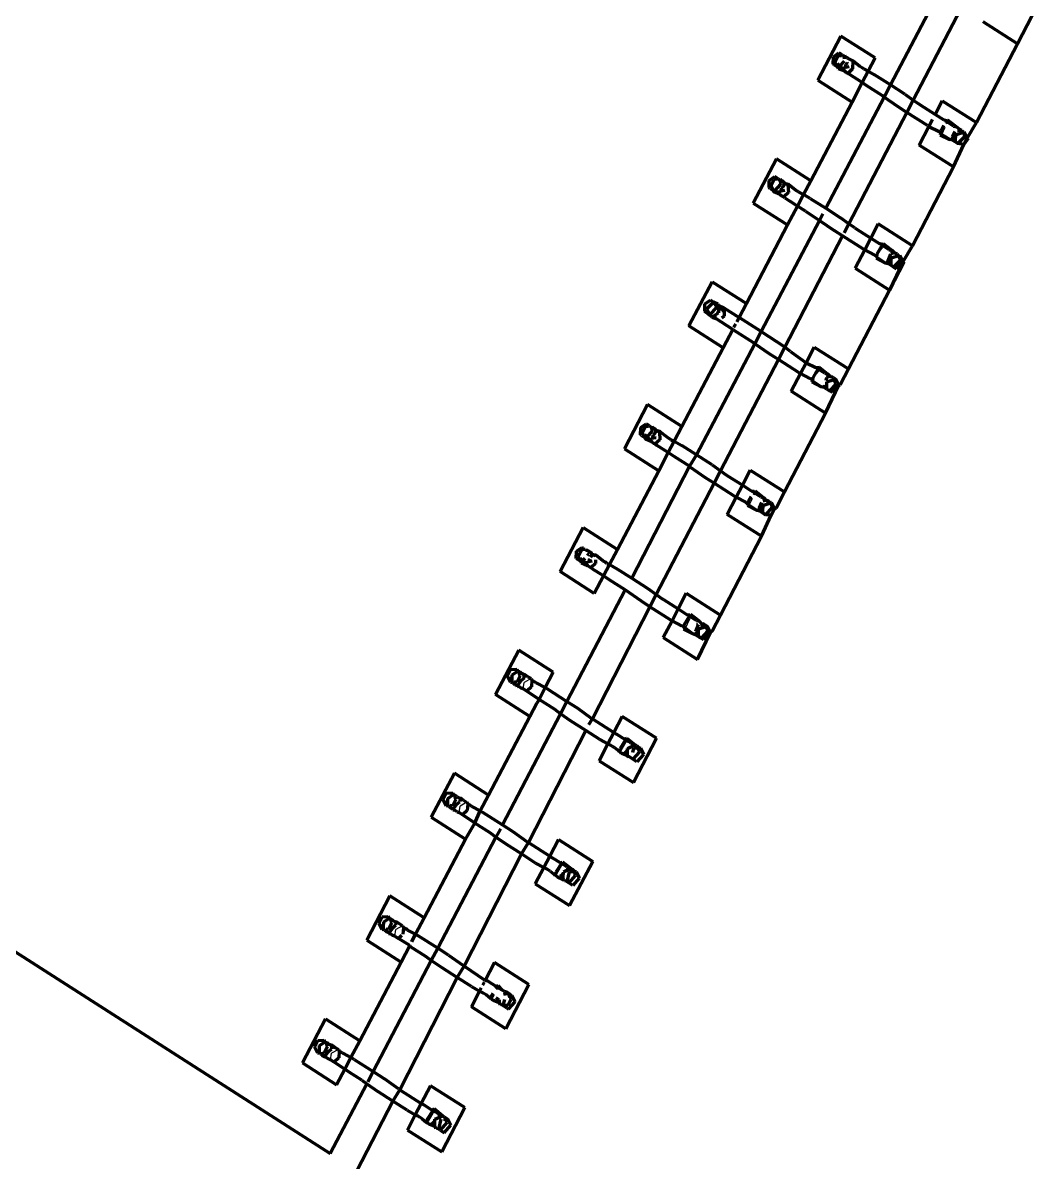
# Model space of a CAD drawing. Header units: millimetres. Extents: x 4307 to 31003, y 2809 to 20009.
# Drawn here: x 17752.59 to 17790.06, y 9633.15 to 9675.46 of the extents above; entities that cross this region are included whole.
import ezdxf

# ---------------------------------------------------------------- set-up
doc = ezdxf.new("R2010")
doc.units = ezdxf.units.MM
doc.layers.add('ProfileEdges', color=7, linetype='Continuous')

msp = doc.modelspace()

# ---------------------------------------------------------------- linework, layer by layer
for p, q in [((17783.246, 9673.976), (17783.202, 9673.959)), ((17783.094, 9673.669), (17783.098, 9673.695)), ((17783.098, 9673.695), (17783.102, 9673.765)), ((17786.902, 9671.709), (17786.852, 9671.747)), ((17786.689, 9671.325), (17786.65, 9671.3)), ((17786.689, 9671.325), (17786.725, 9671.334)), ((17786.725, 9671.334), (17786.835, 9671.579)), ((17780.709, 9669.08), (17780.717, 9669.176)), ((17780.972, 9669.45), (17780.841, 9669.413)), ((17780.999, 9669.466), (17780.972, 9669.45)), ((17784.301, 9666.868), (17784.512, 9667.095)), ((17784.491, 9667.197), (17784.53, 9667.172)), ((17784.53, 9667.172), (17784.512, 9667.095)), ((17778.318, 9664.479), (17778.347, 9664.641)), ((17778.347, 9664.641), (17778.363, 9664.732)), ((17778.424, 9664.767), (17778.363, 9664.732)), ((17778.553, 9664.807), (17778.424, 9664.767)), ((17778.615, 9664.877), (17778.553, 9664.807)), ((17781.916, 9662.279), (17782.127, 9662.506)), ((17782.106, 9662.607), (17782.145, 9662.583)), ((17782.145, 9662.583), (17782.127, 9662.506)), ((17781.881, 9662.122), (17781.921, 9662.146)), ((17776.203, 9660.272), (17776.072, 9660.235)), ((17776.231, 9660.288), (17776.203, 9660.272)), ((17775.941, 9659.901), (17775.945, 9659.927)), ((17775.945, 9659.927), (17775.949, 9659.998)), ((17779.573, 9657.567), (17779.682, 9657.811)), ((17779.7, 9657.979), (17779.749, 9657.942)), ((17779.497, 9657.533), (17779.536, 9657.557)), ((17779.536, 9657.557), (17779.573, 9657.567)), ((17773.846, 9655.698), (17773.708, 9655.619)), ((17773.556, 9655.312), (17773.56, 9655.338)), ((17773.56, 9655.338), (17773.564, 9655.408)), ((17773.582, 9655.443), (17773.594, 9655.554)), ((17777.188, 9652.978), (17777.358, 9653.328)), ((17777.338, 9653.429), (17777.377, 9653.404)), ((17777.377, 9653.404), (17777.358, 9653.328)), ((17771.172, 9650.723), (17771.21, 9650.965)), ((17771.462, 9651.109), (17771.21, 9650.965)), ((17774.971, 9648.83), (17774.974, 9648.738)), ((17774.768, 9648.379), (17774.974, 9648.738)), ((17768.788, 9646.134), (17768.826, 9646.375)), ((17769.078, 9646.52), (17768.826, 9646.375)), ((17772.586, 9644.241), (17772.59, 9644.149)), ((17772.383, 9643.79), (17772.59, 9644.149)), ((17766.404, 9641.545), (17766.441, 9641.786)), ((17766.694, 9641.931), (17766.441, 9641.786)), ((17770.202, 9639.651), (17770.206, 9639.56)), ((17769.999, 9639.2), (17770.1, 9639.375)), ((17764.019, 9636.955), (17764.057, 9637.197)), ((17764.309, 9637.342), (17764.057, 9637.197)), ((17767.615, 9634.611), (17767.821, 9634.971)), ((17767.821, 9634.971), (17767.818, 9635.062))]:
    msp.add_line(p, q)
at = {"layer": 'ProfileEdges', "lineweight": 211}
for p, q in [((17786.963, 9677.27), (17784.802, 9673.148)), ((17785.646, 9672.586), (17787.794, 9676.719)), ((17789.518, 9674.676), (17788.244, 9675.487)), ((17789.518, 9674.676), (17790.063, 9675.725)), ((17698.604, 9675.424), (17763.998, 9633.469)), ((17782.962, 9674.965), (17782.102, 9673.325)), ((17784.234, 9674.149), (17782.962, 9674.965)), ((17787.998, 9671.75), (17789.518, 9674.676)), ((17782.682, 9674.194), (17782.89, 9674.334)), ((17782.741, 9673.996), (17782.864, 9674.232)), ((17782.979, 9674.234), (17782.864, 9674.232)), ((17782.89, 9674.334), (17782.933, 9674.31)), ((17783.005, 9674.263), (17782.933, 9674.31)), ((17783.005, 9674.263), (17782.979, 9674.234)), ((17783.005, 9674.263), (17783.068, 9674.216)), ((17783.106, 9674.236), (17783.068, 9674.216)), ((17783.134, 9674.182), (17783.068, 9674.216)), ((17783.068, 9674.216), (17783.079, 9674.12)), ((17783.134, 9674.182), (17783.106, 9674.236)), ((17782.677, 9673.925), (17782.682, 9674.194)), ((17782.716, 9673.895), (17782.677, 9673.925)), ((17782.716, 9673.895), (17782.826, 9673.829)), ((17782.741, 9673.996), (17782.826, 9673.829)), ((17782.826, 9673.829), (17782.859, 9673.763)), ((17782.826, 9673.829), (17782.88, 9673.794)), ((17782.827, 9673.94), (17782.923, 9673.842)), ((17782.88, 9673.794), (17782.923, 9673.842)), ((17782.923, 9673.842), (17783.09, 9674.031)), ((17782.923, 9673.842), (17782.984, 9673.78)), ((17783.119, 9673.799), (17783.102, 9673.765)), ((17783.131, 9673.911), (17783.119, 9673.799)), ((17783.263, 9673.819), (17783.119, 9673.799)), ((17783.202, 9673.959), (17783.131, 9673.911)), ((17783.134, 9674.182), (17783.185, 9674.164)), ((17783.208, 9674.143), (17783.185, 9674.164)), ((17783.208, 9674.143), (17783.254, 9674.119)), ((17783.254, 9674.119), (17783.384, 9674.055)), ((17783.406, 9674.041), (17783.384, 9674.055)), ((17783.406, 9674.041), (17783.395, 9673.741)), ((17783.663, 9673.833), (17783.406, 9674.041)), ((17783.755, 9673.782), (17783.663, 9673.833)), ((17783.976, 9673.657), (17784.234, 9674.149)), ((17782.859, 9673.763), (17782.984, 9673.78)), ((17782.859, 9673.763), (17783.094, 9673.669)), ((17782.984, 9673.78), (17783.094, 9673.669)), ((17782.984, 9673.78), (17783.102, 9673.765)), ((17783.094, 9673.669), (17783.163, 9673.614)), ((17783.163, 9673.614), (17783.226, 9673.585)), ((17783.395, 9673.741), (17783.226, 9673.585)), ((17783.266, 9673.542), (17783.226, 9673.585)), ((17783.754, 9673.234), (17783.266, 9673.542)), ((17783.754, 9673.234), (17783.976, 9673.657)), ((17783.812, 9673.74), (17783.755, 9673.782)), ((17783.812, 9673.74), (17783.976, 9673.657)), ((17783.976, 9673.657), (17784.208, 9673.527)), ((17784.802, 9673.148), (17784.208, 9673.527)), ((17782.102, 9673.325), (17783.374, 9672.509)), ((17783.374, 9672.509), (17783.754, 9673.234)), ((17783.925, 9673.12), (17783.754, 9673.234)), ((17784.495, 9672.756), (17783.925, 9673.12)), ((17784.802, 9673.148), (17784.563, 9672.691)), ((17785.338, 9672.806), (17784.802, 9673.148)), ((17784.563, 9672.691), (17782.401, 9668.569)), ((17784.563, 9672.691), (17784.495, 9672.756)), ((17785.091, 9672.333), (17784.563, 9672.691)), ((17785.338, 9672.806), (17785.646, 9672.586)), ((17785.409, 9672.13), (17785.646, 9672.586)), ((17785.646, 9672.586), (17785.863, 9672.429)), ((17786.723, 9672.56), (17786.458, 9672.049)), ((17786.723, 9672.56), (17787.998, 9671.75)), ((17781.843, 9669.588), (17783.374, 9672.509)), ((17783.262, 9667.997), (17785.409, 9672.13)), ((17785.409, 9672.13), (17785.091, 9672.333)), ((17786.182, 9671.638), (17785.409, 9672.13)), ((17785.914, 9672.396), (17785.863, 9672.429)), ((17786.458, 9672.049), (17785.914, 9672.396)), ((17786.361, 9671.863), (17786.23, 9671.611)), ((17786.796, 9671.836), (17786.458, 9672.049)), ((17786.894, 9671.819), (17786.796, 9671.836)), ((17786.852, 9671.747), (17786.894, 9671.819)), ((17786.933, 9671.841), (17786.894, 9671.819)), ((17786.914, 9671.761), (17786.894, 9671.819)), ((17787.138, 9671.619), (17786.914, 9671.761)), ((17787.25, 9671.591), (17786.933, 9671.841)), ((17787.653, 9671.176), (17787.998, 9671.75)), ((17786.23, 9671.611), (17785.869, 9670.916)), ((17786.182, 9671.638), (17786.23, 9671.611)), ((17786.23, 9671.611), (17786.582, 9671.426)), ((17786.664, 9671.366), (17786.582, 9671.426)), ((17786.664, 9671.366), (17786.65, 9671.3)), ((17786.65, 9671.3), (17787.003, 9671.119)), ((17786.685, 9671.457), (17786.664, 9671.366)), ((17786.725, 9671.334), (17786.664, 9671.366)), ((17786.689, 9671.325), (17786.664, 9671.366)), ((17786.685, 9671.457), (17786.789, 9671.637)), ((17787.003, 9671.119), (17786.689, 9671.325)), ((17787.097, 9671.218), (17787.186, 9671.417)), ((17787.138, 9671.619), (17787.25, 9671.591)), ((17787.212, 9671.301), (17787.208, 9671.085)), ((17787.212, 9671.301), (17787.48, 9671.388)), ((17787.365, 9671.507), (17787.25, 9671.591)), ((17787.411, 9671.459), (17787.289, 9671.446)), ((17787.365, 9671.507), (17787.332, 9671.5)), ((17787.365, 9671.507), (17787.44, 9671.468)), ((17787.44, 9671.468), (17787.411, 9671.459)), ((17787.468, 9671.413), (17787.411, 9671.459)), ((17787.44, 9671.468), (17787.468, 9671.413)), ((17787.468, 9671.413), (17787.54, 9671.407)), ((17787.48, 9671.388), (17787.468, 9671.413)), ((17787.468, 9671.413), (17787.512, 9671.384)), ((17787.54, 9671.407), (17787.48, 9671.388)), ((17787.48, 9671.388), (17787.512, 9671.384)), ((17787.512, 9671.384), (17787.54, 9671.407)), ((17787.512, 9671.384), (17787.558, 9671.234)), ((17787.653, 9671.176), (17787.54, 9671.407)), ((17787.143, 9670.105), (17785.869, 9670.916)), ((17787.105, 9671.093), (17787.003, 9671.119)), ((17787.125, 9671.171), (17787.097, 9671.218)), ((17787.105, 9671.093), (17787.125, 9671.171)), ((17787.207, 9671.031), (17787.105, 9671.093)), ((17787.208, 9671.085), (17787.125, 9671.171)), ((17787.143, 9670.105), (17787.531, 9670.941)), ((17787.208, 9671.085), (17787.207, 9671.031)), ((17787.262, 9670.993), (17787.207, 9671.031)), ((17787.235, 9671.018), (17787.299, 9670.976)), ((17787.262, 9670.993), (17787.299, 9670.976)), ((17787.299, 9670.976), (17787.558, 9671.234)), ((17787.531, 9670.941), (17787.299, 9670.976)), ((17787.653, 9671.176), (17787.531, 9670.941)), ((17787.688, 9671.154), (17787.531, 9670.941)), ((17780.571, 9670.404), (17779.711, 9668.764)), ((17781.843, 9669.588), (17780.571, 9670.404)), ((17785.623, 9667.178), (17787.143, 9670.105)), ((17780.293, 9669.336), (17780.298, 9669.605)), ((17780.298, 9669.605), (17780.506, 9669.744)), ((17780.357, 9669.407), (17780.48, 9669.643)), ((17780.595, 9669.644), (17780.48, 9669.643)), ((17780.549, 9669.721), (17780.506, 9669.744)), ((17780.62, 9669.674), (17780.549, 9669.721)), ((17780.62, 9669.674), (17780.595, 9669.644)), ((17780.62, 9669.674), (17780.684, 9669.627)), ((17780.722, 9669.646), (17780.684, 9669.627)), ((17780.684, 9669.627), (17780.74, 9669.481)), ((17780.755, 9669.582), (17780.684, 9669.627)), ((17780.755, 9669.582), (17780.722, 9669.646)), ((17780.801, 9669.575), (17780.755, 9669.582)), ((17780.842, 9669.552), (17780.801, 9669.575)), ((17781.843, 9669.588), (17781.575, 9669.078)), ((17780.332, 9669.306), (17780.293, 9669.336)), ((17780.332, 9669.306), (17780.441, 9669.24)), ((17780.357, 9669.407), (17780.441, 9669.24)), ((17780.441, 9669.24), (17780.475, 9669.174)), ((17780.441, 9669.24), (17780.496, 9669.205)), ((17780.475, 9669.174), (17780.717, 9669.176)), ((17780.709, 9669.08), (17780.475, 9669.174)), ((17780.496, 9669.205), (17780.74, 9669.481)), ((17780.735, 9669.21), (17780.717, 9669.176)), ((17780.747, 9669.321), (17780.735, 9669.21)), ((17780.878, 9669.23), (17780.735, 9669.21)), ((17780.813, 9669.359), (17780.747, 9669.321)), ((17780.841, 9669.413), (17780.813, 9669.359)), ((17780.841, 9669.413), (17780.879, 9669.505)), ((17781.011, 9669.152), (17780.841, 9668.996)), ((17780.879, 9669.505), (17780.842, 9669.552)), ((17780.879, 9669.505), (17780.999, 9669.466)), ((17780.879, 9669.505), (17780.972, 9669.45)), ((17780.972, 9669.45), (17780.992, 9669.434)), ((17780.999, 9669.466), (17780.992, 9669.434)), ((17780.992, 9669.434), (17781.011, 9669.152)), ((17781.022, 9669.452), (17780.999, 9669.466)), ((17781.278, 9669.244), (17781.022, 9669.452)), ((17781.278, 9669.244), (17781.371, 9669.192)), ((17781.371, 9669.192), (17781.427, 9669.15)), ((17781.575, 9669.078), (17781.427, 9669.15)), ((17779.711, 9668.764), (17780.983, 9667.948)), ((17780.709, 9669.08), (17780.778, 9669.024)), ((17780.778, 9669.024), (17780.841, 9668.996)), ((17780.882, 9668.953), (17780.841, 9668.996)), ((17780.882, 9668.953), (17781.065, 9668.835)), ((17781.352, 9668.652), (17781.065, 9668.835)), ((17781.575, 9669.078), (17781.352, 9668.652)), ((17781.824, 9668.938), (17781.575, 9669.078)), ((17781.824, 9668.938), (17782.401, 9668.569)), ((17780.983, 9667.948), (17781.352, 9668.652)), ((17781.648, 9668.462), (17781.352, 9668.652)), ((17781.648, 9668.462), (17782.162, 9668.113)), ((17782.162, 9668.113), (17782.294, 9668.365)), ((17782.401, 9668.569), (17782.953, 9668.217)), ((17780.983, 9667.948), (17779.452, 9665.028)), ((17782.162, 9668.113), (17780.001, 9663.99)), ((17782.162, 9668.113), (17782.707, 9667.744)), ((17783.262, 9667.997), (17782.953, 9668.217)), ((17783.088, 9667.662), (17783.262, 9667.997)), ((17783.479, 9667.84), (17783.262, 9667.997)), ((17784.348, 9667.989), (17784.074, 9667.461)), ((17785.623, 9667.178), (17784.348, 9667.989)), ((17780.878, 9663.408), (17783.025, 9667.541)), ((17783.025, 9667.541), (17782.707, 9667.744)), ((17783.798, 9667.048), (17783.025, 9667.541)), ((17783.479, 9667.84), (17783.529, 9667.807)), ((17783.529, 9667.807), (17784.074, 9667.461)), ((17784.074, 9667.461), (17783.846, 9667.022)), ((17784.074, 9667.461), (17784.411, 9667.247)), ((17783.846, 9667.022), (17783.494, 9666.344)), ((17783.798, 9667.048), (17783.846, 9667.022)), ((17783.846, 9667.022), (17784.198, 9666.837)), ((17784.491, 9667.197), (17784.301, 9666.868)), ((17784.51, 9667.229), (17784.411, 9667.247)), ((17784.51, 9667.229), (17784.491, 9667.197)), ((17784.549, 9667.252), (17784.51, 9667.229)), ((17784.53, 9667.172), (17784.51, 9667.229)), ((17784.754, 9667.03), (17784.53, 9667.172)), ((17784.866, 9667.002), (17784.549, 9667.252)), ((17784.754, 9667.03), (17784.866, 9667.002)), ((17785.269, 9666.587), (17785.623, 9667.178)), ((17784.282, 9666.783), (17784.198, 9666.837)), ((17784.266, 9666.711), (17784.305, 9666.736)), ((17784.266, 9666.711), (17784.619, 9666.529)), ((17784.301, 9666.868), (17784.282, 9666.783)), ((17784.305, 9666.736), (17784.282, 9666.783)), ((17784.305, 9666.736), (17784.341, 9666.745)), ((17784.305, 9666.736), (17784.619, 9666.529)), ((17784.682, 9666.571), (17784.712, 9666.629)), ((17784.712, 9666.629), (17784.814, 9666.876)), ((17784.712, 9666.629), (17784.824, 9666.516)), ((17784.948, 9666.911), (17784.814, 9666.876)), ((17784.824, 9666.516), (17784.828, 9666.712)), ((17785.096, 9666.799), (17784.828, 9666.712)), ((17784.948, 9666.911), (17784.866, 9667.002)), ((17785.173, 9666.645), (17784.915, 9666.387)), ((17784.948, 9666.911), (17784.986, 9666.907)), ((17784.986, 9666.907), (17785.056, 9666.878)), ((17785.056, 9666.878), (17785.096, 9666.799)), ((17785.096, 9666.799), (17785.155, 9666.818)), ((17785.096, 9666.799), (17785.173, 9666.645)), ((17785.155, 9666.818), (17785.269, 9666.587)), ((17783.494, 9666.344), (17784.768, 9665.534)), ((17784.721, 9666.504), (17784.619, 9666.529)), ((17784.682, 9666.571), (17784.721, 9666.504)), ((17784.823, 9666.441), (17784.721, 9666.504)), ((17785.269, 9666.587), (17784.768, 9665.534)), ((17784.768, 9665.534), (17785.313, 9666.583)), ((17784.823, 9666.441), (17784.824, 9666.516)), ((17784.851, 9666.429), (17784.823, 9666.441)), ((17784.915, 9666.387), (17784.851, 9666.429)), ((17785.027, 9666.312), (17784.915, 9666.387)), ((17785.269, 9666.587), (17785.027, 9666.312)), ((17778.18, 9665.844), (17777.32, 9664.203)), ((17778.18, 9665.844), (17779.452, 9665.028)), ((17783.248, 9662.607), (17784.768, 9665.534)), ((17777.908, 9664.747), (17777.914, 9665.016)), ((17777.914, 9665.016), (17778.122, 9665.155)), ((17778.236, 9665.084), (17777.973, 9664.818)), ((17778.164, 9665.132), (17778.122, 9665.155)), ((17778.236, 9665.084), (17778.164, 9665.132)), ((17778.399, 9665.013), (17778.236, 9665.084)), ((17778.236, 9665.084), (17778.355, 9664.892)), ((17778.404, 9664.974), (17778.399, 9665.013)), ((17778.399, 9665.013), (17778.425, 9664.96)), ((17778.404, 9664.974), (17778.425, 9664.96)), ((17778.425, 9664.96), (17778.424, 9664.767)), ((17778.425, 9664.96), (17778.615, 9664.877)), ((17778.534, 9664.831), (17778.425, 9664.96)), ((17779.182, 9664.513), (17779.452, 9665.028)), ((17777.948, 9664.717), (17777.908, 9664.747)), ((17777.948, 9664.717), (17778.111, 9664.616)), ((17778.096, 9664.587), (17777.948, 9664.717)), ((17777.973, 9664.818), (17778.111, 9664.616)), ((17778.096, 9664.587), (17778.151, 9664.56)), ((17778.111, 9664.616), (17778.355, 9664.892)), ((17778.111, 9664.616), (17778.151, 9664.56)), ((17778.151, 9664.56), (17778.17, 9664.532)), ((17778.17, 9664.532), (17778.347, 9664.641)), ((17778.17, 9664.532), (17778.318, 9664.479)), ((17778.951, 9664.073), (17778.318, 9664.479)), ((17778.347, 9664.641), (17778.423, 9664.688)), ((17778.424, 9664.767), (17778.423, 9664.688)), ((17778.553, 9664.807), (17778.534, 9664.831)), ((17778.626, 9664.563), (17778.547, 9664.49)), ((17778.633, 9664.714), (17778.553, 9664.807)), ((17778.615, 9664.877), (17778.633, 9664.714)), ((17778.615, 9664.877), (17779.182, 9664.513)), ((17778.633, 9664.714), (17778.626, 9664.563)), ((17779.096, 9664.35), (17779.182, 9664.513)), ((17780.001, 9663.99), (17779.182, 9664.513)), ((17778.592, 9663.387), (17777.32, 9664.203)), ((17778.951, 9664.073), (17778.592, 9663.387)), ((17778.951, 9664.073), (17779.726, 9663.577)), ((17778.991, 9664.149), (17779.058, 9664.277)), ((17780.001, 9663.99), (17779.762, 9663.535)), ((17780.001, 9663.99), (17780.569, 9663.627)), ((17778.592, 9663.387), (17777.06, 9660.467)), ((17779.762, 9663.535), (17777.6, 9659.412)), ((17779.762, 9663.535), (17779.726, 9663.577)), ((17780.322, 9663.154), (17779.762, 9663.535)), ((17780.878, 9663.408), (17780.569, 9663.627)), ((17780.641, 9662.952), (17780.878, 9663.408)), ((17781.094, 9663.251), (17780.878, 9663.408)), ((17781.094, 9663.251), (17781.145, 9663.217)), ((17781.145, 9663.217), (17781.671, 9662.835)), ((17781.973, 9663.417), (17781.671, 9662.835)), ((17781.973, 9663.417), (17783.248, 9662.607)), ((17778.493, 9658.819), (17780.641, 9662.952)), ((17780.641, 9662.952), (17780.322, 9663.154)), ((17781.414, 9662.459), (17780.641, 9662.952)), ((17781.461, 9662.433), (17781.671, 9662.835)), ((17781.671, 9662.835), (17782.027, 9662.658)), ((17781.461, 9662.433), (17781.119, 9661.773)), ((17781.414, 9662.459), (17781.461, 9662.433)), ((17781.461, 9662.433), (17781.813, 9662.247)), ((17782.106, 9662.607), (17781.916, 9662.279)), ((17782.125, 9662.64), (17782.027, 9662.658)), ((17782.125, 9662.64), (17782.106, 9662.607)), ((17782.164, 9662.663), (17782.125, 9662.64)), ((17782.145, 9662.583), (17782.125, 9662.64)), ((17782.369, 9662.441), (17782.145, 9662.583)), ((17782.482, 9662.413), (17782.164, 9662.663)), ((17782.369, 9662.441), (17782.482, 9662.413)), ((17782.564, 9662.322), (17782.482, 9662.413)), ((17782.938, 9662.012), (17783.248, 9662.607)), ((17781.897, 9662.194), (17781.813, 9662.247)), ((17781.897, 9662.194), (17781.881, 9662.122)), ((17781.881, 9662.122), (17782.235, 9661.94)), ((17781.916, 9662.279), (17781.897, 9662.194)), ((17781.957, 9662.156), (17781.897, 9662.194)), ((17781.921, 9662.146), (17781.897, 9662.194)), ((17781.921, 9662.146), (17782.235, 9661.94)), ((17782.337, 9661.915), (17782.235, 9661.94)), ((17782.337, 9661.915), (17782.298, 9661.982)), ((17782.357, 9661.997), (17782.337, 9661.915)), ((17782.357, 9661.997), (17782.44, 9661.917)), ((17782.393, 9660.963), (17782.885, 9661.998)), ((17782.429, 9662.287), (17782.402, 9662.178)), ((17782.564, 9662.322), (17782.429, 9662.287)), ((17782.44, 9661.917), (17782.443, 9662.123)), ((17782.443, 9662.123), (17782.712, 9662.21)), ((17782.545, 9661.782), (17782.789, 9662.056)), ((17782.602, 9662.318), (17782.564, 9662.322)), ((17782.602, 9662.318), (17782.671, 9662.289)), ((17782.637, 9662.289), (17782.602, 9662.318)), ((17782.671, 9662.289), (17782.637, 9662.289)), ((17782.885, 9661.998), (17782.643, 9661.723)), ((17782.712, 9662.21), (17782.671, 9662.289)), ((17782.671, 9662.289), (17782.771, 9662.229)), ((17782.712, 9662.21), (17782.771, 9662.229)), ((17782.789, 9662.056), (17782.712, 9662.21)), ((17782.771, 9662.229), (17782.885, 9661.998)), ((17782.885, 9661.998), (17782.938, 9662.012)), ((17782.393, 9660.963), (17781.119, 9661.773)), ((17782.439, 9661.852), (17782.337, 9661.915)), ((17782.439, 9661.852), (17782.44, 9661.917)), ((17782.467, 9661.84), (17782.439, 9661.852)), ((17782.545, 9661.782), (17782.467, 9661.84)), ((17782.643, 9661.723), (17782.545, 9661.782)), ((17775.789, 9661.283), (17774.928, 9659.642)), ((17777.06, 9660.467), (17775.789, 9661.283)), ((17780.873, 9658.036), (17782.393, 9660.963)), ((17775.524, 9660.158), (17775.53, 9660.426)), ((17775.53, 9660.426), (17775.737, 9660.566)), ((17775.589, 9660.228), (17775.712, 9660.464)), ((17775.826, 9660.466), (17775.712, 9660.464)), ((17775.78, 9660.543), (17775.737, 9660.566)), ((17775.77, 9660.075), (17775.971, 9660.302)), ((17775.852, 9660.495), (17775.78, 9660.543)), ((17775.852, 9660.495), (17775.826, 9660.466)), ((17775.852, 9660.495), (17775.915, 9660.448)), ((17775.915, 9660.448), (17775.953, 9660.468)), ((17775.915, 9660.448), (17775.971, 9660.302)), ((17775.973, 9660.429), (17775.953, 9660.468)), ((17775.973, 9660.429), (17776.073, 9660.374)), ((17776.072, 9660.235), (17776.11, 9660.326)), ((17776.11, 9660.326), (17776.073, 9660.374)), ((17776.11, 9660.326), (17776.231, 9660.288)), ((17776.11, 9660.326), (17776.203, 9660.272)), ((17776.203, 9660.272), (17776.224, 9660.256)), ((17776.231, 9660.288), (17776.224, 9660.256)), ((17776.224, 9660.256), (17776.242, 9659.974)), ((17776.254, 9660.273), (17776.231, 9660.288)), ((17776.51, 9660.066), (17776.254, 9660.273)), ((17777.06, 9660.467), (17776.773, 9659.918)), ((17775.564, 9660.128), (17775.524, 9660.158)), ((17775.564, 9660.128), (17775.679, 9660.057)), ((17775.589, 9660.228), (17775.679, 9660.057)), ((17775.674, 9660.172), (17775.77, 9660.075)), ((17775.679, 9660.057), (17775.711, 9659.997)), ((17775.679, 9660.057), (17775.727, 9660.027)), ((17775.711, 9659.997), (17775.83, 9660.014)), ((17775.941, 9659.901), (17775.711, 9659.997)), ((17775.727, 9660.027), (17775.77, 9660.075)), ((17775.77, 9660.075), (17775.83, 9660.014)), ((17775.83, 9660.014), (17775.941, 9659.901)), ((17775.83, 9660.014), (17775.949, 9659.998)), ((17775.941, 9659.901), (17776.01, 9659.846)), ((17775.967, 9660.032), (17775.949, 9659.998)), ((17775.979, 9660.143), (17775.967, 9660.032)), ((17776.11, 9660.052), (17775.967, 9660.032)), ((17776.044, 9660.181), (17775.979, 9660.143)), ((17776.01, 9659.846), (17776.073, 9659.817)), ((17776.072, 9660.235), (17776.044, 9660.181)), ((17776.242, 9659.974), (17776.073, 9659.817)), ((17776.602, 9660.014), (17776.51, 9660.066)), ((17776.773, 9659.918), (17776.553, 9659.499)), ((17776.659, 9659.972), (17776.602, 9660.014)), ((17776.659, 9659.972), (17776.773, 9659.918)), ((17776.773, 9659.918), (17777.055, 9659.759)), ((17774.928, 9659.642), (17776.2, 9658.826)), ((17776.073, 9659.817), (17776.113, 9659.774)), ((17776.553, 9659.499), (17776.113, 9659.774)), ((17776.2, 9658.826), (17776.553, 9659.499)), ((17776.772, 9659.352), (17776.553, 9659.499)), ((17777.6, 9659.412), (17777.055, 9659.759)), ((17777.6, 9659.412), (17777.342, 9658.988)), ((17778.185, 9659.038), (17777.6, 9659.412)), ((17777.342, 9658.988), (17775.199, 9654.833)), ((17777.342, 9658.988), (17776.772, 9659.352)), ((17777.361, 9658.957), (17777.342, 9658.988)), ((17778.185, 9659.038), (17778.493, 9658.819)), ((17776.2, 9658.826), (17774.669, 9655.906)), ((17777.938, 9658.565), (17777.361, 9658.957)), ((17778.256, 9658.362), (17777.938, 9658.565)), ((17778.256, 9658.362), (17778.493, 9658.819)), ((17778.493, 9658.819), (17778.71, 9658.662)), ((17778.761, 9658.628), (17778.71, 9658.662)), ((17779.305, 9658.283), (17778.761, 9658.628)), ((17779.598, 9658.846), (17779.305, 9658.283)), ((17779.598, 9658.846), (17780.873, 9658.036)), ((17776.109, 9654.229), (17778.256, 9658.362)), ((17779.03, 9657.87), (17778.256, 9658.362)), ((17779.305, 9658.283), (17779.077, 9657.843)), ((17779.643, 9658.068), (17779.305, 9658.283)), ((17779.077, 9657.843), (17778.744, 9657.202)), ((17779.077, 9657.843), (17779.03, 9657.87)), ((17779.429, 9657.658), (17779.077, 9657.843)), ((17779.532, 9657.689), (17779.636, 9657.87)), ((17779.741, 9658.051), (17779.643, 9658.068)), ((17779.7, 9657.979), (17779.741, 9658.051)), ((17779.741, 9658.051), (17779.78, 9658.074)), ((17779.761, 9657.993), (17779.741, 9658.051)), ((17779.985, 9657.851), (17779.761, 9657.993)), ((17779.78, 9658.074), (17780.098, 9657.824)), ((17779.985, 9657.851), (17780.098, 9657.824)), ((17780.179, 9657.732), (17780.066, 9657.698)), ((17780.098, 9657.824), (17780.179, 9657.732)), ((17780.179, 9657.732), (17780.23, 9657.7)), ((17780.218, 9657.729), (17780.287, 9657.7)), ((17780.563, 9657.44), (17780.873, 9658.036)), ((17779.429, 9657.658), (17779.512, 9657.598)), ((17779.512, 9657.598), (17779.497, 9657.533)), ((17779.497, 9657.533), (17779.851, 9657.351)), ((17779.532, 9657.689), (17779.512, 9657.598)), ((17779.573, 9657.567), (17779.512, 9657.598)), ((17779.512, 9657.598), (17779.536, 9657.557)), ((17779.536, 9657.557), (17779.851, 9657.351)), ((17779.952, 9657.325), (17779.851, 9657.351)), ((17779.913, 9657.393), (17779.944, 9657.451)), ((17779.913, 9657.393), (17779.952, 9657.325)), ((17779.944, 9657.451), (17780.033, 9657.649)), ((17779.972, 9657.403), (17779.944, 9657.451)), ((17780.054, 9657.263), (17779.952, 9657.325)), ((17780.055, 9657.318), (17779.972, 9657.403)), ((17780.055, 9657.318), (17780.054, 9657.263)), ((17780.059, 9657.533), (17780.055, 9657.318)), ((17780.059, 9657.533), (17780.327, 9657.62)), ((17780.405, 9657.467), (17780.161, 9657.193)), ((17780.23, 9657.7), (17780.287, 9657.7)), ((17780.258, 9657.691), (17780.23, 9657.7)), ((17780.287, 9657.7), (17780.258, 9657.691)), ((17780.315, 9657.645), (17780.258, 9657.691)), ((17780.287, 9657.7), (17780.315, 9657.645)), ((17780.315, 9657.645), (17780.387, 9657.639)), ((17780.327, 9657.62), (17780.315, 9657.645)), ((17780.315, 9657.645), (17780.359, 9657.617)), ((17780.387, 9657.639), (17780.327, 9657.62)), ((17780.327, 9657.62), (17780.359, 9657.617)), ((17780.359, 9657.617), (17780.387, 9657.639)), ((17780.359, 9657.617), (17780.405, 9657.467)), ((17780.501, 9657.409), (17780.378, 9657.173)), ((17780.501, 9657.409), (17780.387, 9657.639)), ((17780.563, 9657.44), (17780.501, 9657.409)), ((17780.018, 9656.391), (17778.744, 9657.202)), ((17780.018, 9656.391), (17780.378, 9657.173)), ((17780.083, 9657.25), (17780.054, 9657.263)), ((17780.083, 9657.25), (17780.161, 9657.193)), ((17780.378, 9657.173), (17780.161, 9657.193)), ((17773.397, 9656.722), (17772.537, 9655.081)), ((17773.397, 9656.722), (17774.669, 9655.906)), ((17778.498, 9653.464), (17780.018, 9656.391)), ((17773.14, 9655.568), (17773.145, 9655.837)), ((17773.145, 9655.837), (17773.353, 9655.977)), ((17773.204, 9655.639), (17773.327, 9655.875)), ((17773.204, 9655.639), (17773.295, 9655.468)), ((17773.424, 9655.897), (17773.327, 9655.875)), ((17773.396, 9655.954), (17773.353, 9655.977)), ((17773.396, 9655.954), (17773.424, 9655.897)), ((17773.467, 9655.906), (17773.424, 9655.897)), ((17773.467, 9655.906), (17773.531, 9655.859)), ((17773.569, 9655.879), (17773.531, 9655.859)), ((17773.589, 9655.84), (17773.531, 9655.859)), ((17773.542, 9655.764), (17773.587, 9655.713)), ((17773.587, 9655.713), (17773.553, 9655.675)), ((17773.589, 9655.84), (17773.569, 9655.879)), ((17773.589, 9655.84), (17773.689, 9655.785)), ((17773.688, 9655.646), (17773.665, 9655.602)), ((17773.688, 9655.646), (17773.731, 9655.732)), ((17773.731, 9655.732), (17773.689, 9655.785)), ((17773.731, 9655.732), (17773.835, 9655.67)), ((17773.731, 9655.732), (17773.846, 9655.698)), ((17773.869, 9655.684), (17773.846, 9655.698)), ((17774.125, 9655.477), (17773.869, 9655.684)), ((17774.372, 9655.338), (17774.669, 9655.906)), ((17773.179, 9655.538), (17773.14, 9655.568)), ((17773.179, 9655.538), (17773.295, 9655.468)), ((17773.289, 9655.583), (17773.385, 9655.486)), ((17773.295, 9655.468), (17773.343, 9655.437)), ((17773.327, 9655.408), (17773.295, 9655.468)), ((17773.327, 9655.408), (17773.446, 9655.424)), ((17773.327, 9655.408), (17773.556, 9655.312)), ((17773.385, 9655.486), (17773.343, 9655.437)), ((17773.46, 9655.57), (17773.385, 9655.486)), ((17773.385, 9655.486), (17773.446, 9655.424)), ((17773.446, 9655.424), (17773.556, 9655.312)), ((17773.446, 9655.424), (17773.564, 9655.408)), ((17773.556, 9655.312), (17773.625, 9655.257)), ((17773.582, 9655.443), (17773.564, 9655.408)), ((17773.639, 9655.551), (17773.582, 9655.443)), ((17773.725, 9655.462), (17773.582, 9655.443)), ((17773.625, 9655.257), (17773.688, 9655.228)), ((17773.858, 9655.384), (17773.688, 9655.228)), ((17773.729, 9655.185), (17773.688, 9655.228)), ((17774.152, 9654.92), (17773.729, 9655.185)), ((17773.853, 9655.518), (17773.858, 9655.384)), ((17774.218, 9655.425), (17774.125, 9655.477)), ((17774.152, 9654.92), (17774.372, 9655.338)), ((17774.274, 9655.383), (17774.218, 9655.425)), ((17774.274, 9655.383), (17774.372, 9655.338)), ((17774.372, 9655.338), (17774.671, 9655.17)), ((17773.809, 9654.265), (17772.537, 9655.081)), ((17773.809, 9654.265), (17774.152, 9654.92)), ((17774.388, 9654.763), (17774.152, 9654.92)), ((17774.957, 9654.399), (17774.388, 9654.763)), ((17774.671, 9655.17), (17775.199, 9654.833)), ((17775.199, 9654.833), (17775.8, 9654.449)), ((17774.957, 9654.399), (17772.793, 9650.258)), ((17775.554, 9653.976), (17774.957, 9654.399)), ((17775.8, 9654.449), (17776.109, 9654.229)), ((17775.872, 9653.773), (17775.554, 9653.976)), ((17775.872, 9653.773), (17776.109, 9654.229)), ((17776.109, 9654.229), (17776.326, 9654.073)), ((17776.326, 9654.073), (17776.376, 9654.039)), ((17776.376, 9654.039), (17776.921, 9653.694)), ((17777.223, 9654.275), (17776.921, 9653.694)), ((17777.223, 9654.275), (17778.498, 9653.464)), ((17773.747, 9649.607), (17775.872, 9653.773)), ((17776.645, 9653.281), (17775.872, 9653.773)), ((17776.921, 9653.694), (17776.693, 9653.254)), ((17776.921, 9653.694), (17777.258, 9653.479)), ((17777.357, 9653.462), (17777.258, 9653.479)), ((17777.357, 9653.462), (17777.396, 9653.485)), ((17777.713, 9653.235), (17777.396, 9653.485)), ((17776.693, 9653.254), (17776.369, 9652.63)), ((17776.645, 9653.281), (17776.693, 9653.254)), ((17776.693, 9653.254), (17777.045, 9653.069)), ((17777.128, 9653.011), (17777.045, 9653.069)), ((17777.128, 9653.011), (17777.147, 9653.1)), ((17777.147, 9653.1), (17777.338, 9653.429)), ((17777.338, 9653.429), (17777.357, 9653.462)), ((17777.377, 9653.404), (17777.357, 9653.462)), ((17777.601, 9653.262), (17777.377, 9653.404)), ((17777.661, 9653.109), (17777.559, 9652.861)), ((17777.661, 9653.109), (17777.599, 9653.087)), ((17777.601, 9653.262), (17777.713, 9653.235)), ((17777.795, 9653.143), (17777.713, 9653.235)), ((17777.751, 9653.089), (17777.903, 9653.111)), ((17777.903, 9653.111), (17777.795, 9653.143)), ((17777.823, 9653.162), (17777.903, 9653.111)), ((17777.943, 9653.031), (17777.903, 9653.111)), ((17777.903, 9653.111), (17778.002, 9653.05)), ((17778.188, 9652.869), (17778.498, 9653.464)), ((17777.152, 9652.968), (17777.113, 9652.943)), ((17777.46, 9652.763), (17777.113, 9652.943)), ((17777.152, 9652.968), (17777.128, 9653.011)), ((17777.152, 9652.968), (17777.188, 9652.978)), ((17777.188, 9652.978), (17777.46, 9652.763)), ((17777.568, 9652.736), (17777.46, 9652.763)), ((17777.559, 9652.861), (17777.591, 9652.83)), ((17777.591, 9652.83), (17777.568, 9652.736)), ((17777.568, 9652.736), (17777.67, 9652.674)), ((17777.591, 9652.83), (17777.671, 9652.749)), ((17777.643, 9651.82), (17778.116, 9652.819)), ((17777.67, 9652.674), (17777.671, 9652.749)), ((17777.67, 9652.674), (17777.724, 9652.637)), ((17777.671, 9652.749), (17777.675, 9652.944)), ((17777.943, 9653.031), (17777.675, 9652.944)), ((17777.724, 9652.637), (17777.698, 9652.661)), ((17777.724, 9652.637), (17777.776, 9652.604)), ((17778.02, 9652.878), (17777.776, 9652.604)), ((17778.116, 9652.819), (17777.874, 9652.545)), ((17777.943, 9653.031), (17778.002, 9653.05)), ((17778.02, 9652.878), (17777.943, 9653.031)), ((17778.002, 9653.05), (17778.116, 9652.819)), ((17778.188, 9652.869), (17778.116, 9652.819)), ((17776.369, 9652.63), (17777.643, 9651.82)), ((17777.874, 9652.545), (17777.776, 9652.604)), ((17771.006, 9652.161), (17770.146, 9650.52)), ((17772.278, 9651.345), (17771.006, 9652.161)), ((17770.574, 9651.207), (17770.697, 9651.443)), ((17770.901, 9651.427), (17770.697, 9651.443)), ((17770.761, 9651.248), (17770.969, 9651.388)), ((17770.939, 9651.447), (17770.901, 9651.427)), ((17770.969, 9651.388), (17770.901, 9651.427)), ((17770.969, 9651.388), (17770.939, 9651.447)), ((17770.969, 9651.388), (17771.012, 9651.364)), ((17771.041, 9651.354), (17771.012, 9651.364)), ((17771.058, 9651.213), (17771.012, 9651.364)), ((17770.574, 9651.207), (17770.692, 9650.974)), ((17770.659, 9651.151), (17770.757, 9651.062)), ((17770.692, 9650.974), (17770.755, 9650.979)), ((17770.755, 9650.979), (17770.757, 9651.062)), ((17770.795, 9650.949), (17770.755, 9650.979)), ((17770.757, 9651.062), (17770.761, 9651.248)), ((17770.795, 9650.949), (17770.833, 9650.993)), ((17770.795, 9650.949), (17770.856, 9650.893)), ((17770.833, 9650.993), (17770.934, 9650.976)), ((17770.952, 9651.01), (17770.934, 9650.976)), ((17771.058, 9651.213), (17770.952, 9651.01)), ((17771.095, 9651.03), (17770.952, 9651.01)), ((17771.095, 9651.03), (17770.959, 9650.848)), ((17771.083, 9651.317), (17771.041, 9651.354)), ((17771.083, 9651.317), (17771.154, 9651.278)), ((17771.102, 9651.299), (17771.083, 9651.317)), ((17771.203, 9651.124), (17771.095, 9651.03)), ((17771.154, 9651.278), (17771.239, 9651.252)), ((17771.209, 9651.235), (17771.154, 9651.278)), ((17771.203, 9651.124), (17771.209, 9651.235)), ((17771.343, 9651.174), (17771.239, 9651.252)), ((17771.462, 9651.109), (17771.343, 9651.174)), ((17771.462, 9651.109), (17771.495, 9651.044)), ((17771.495, 9651.044), (17771.474, 9650.795)), ((17771.588, 9650.992), (17771.495, 9651.044)), ((17771.644, 9650.95), (17771.588, 9650.992)), ((17771.644, 9650.95), (17771.978, 9650.773)), ((17772.278, 9651.345), (17771.978, 9650.773)), ((17771.418, 9649.704), (17770.146, 9650.52)), ((17770.856, 9650.893), (17770.919, 9650.868)), ((17770.919, 9650.868), (17770.943, 9650.819)), ((17770.959, 9650.848), (17770.919, 9650.868)), ((17770.943, 9650.819), (17770.996, 9650.824)), ((17771.099, 9650.753), (17770.996, 9650.824)), ((17771.172, 9650.723), (17771.099, 9650.753)), ((17771.304, 9650.639), (17771.172, 9650.723)), ((17771.474, 9650.795), (17771.304, 9650.639)), ((17771.758, 9650.331), (17771.304, 9650.639)), ((17771.978, 9650.773), (17771.758, 9650.331)), ((17771.978, 9650.773), (17772.041, 9650.738)), ((17772.041, 9650.738), (17772.793, 9650.258)), ((17771.418, 9649.704), (17771.673, 9650.191)), ((17771.758, 9650.331), (17771.673, 9650.191)), ((17772.328, 9649.967), (17771.758, 9650.331)), ((17772.793, 9650.258), (17772.552, 9649.796)), ((17772.793, 9650.258), (17773.17, 9650.017)), ((17769.886, 9646.784), (17771.418, 9649.704)), ((17772.552, 9649.796), (17770.398, 9645.675)), ((17772.552, 9649.796), (17772.328, 9649.967)), ((17772.924, 9649.544), (17772.552, 9649.796)), ((17773.17, 9650.017), (17773.696, 9649.64)), ((17774.848, 9649.703), (17774.537, 9649.105)), ((17776.123, 9648.893), (17774.848, 9649.703)), ((17773.488, 9649.184), (17772.924, 9649.544)), ((17773.6, 9649.4), (17773.747, 9649.607)), ((17773.696, 9649.64), (17773.747, 9649.607)), ((17773.747, 9649.607), (17774.537, 9649.105)), ((17771.362, 9645.017), (17773.488, 9649.184)), ((17774.015, 9648.848), (17773.488, 9649.184)), ((17774.015, 9648.848), (17774.316, 9648.68)), ((17774.537, 9649.105), (17774.316, 9648.68)), ((17774.537, 9649.105), (17774.629, 9649.047)), ((17774.971, 9648.83), (17774.629, 9649.047)), ((17774.971, 9648.83), (17774.763, 9648.511)), ((17774.972, 9648.873), (17774.971, 9648.83)), ((17774.971, 9648.83), (17775.077, 9648.784)), ((17775.011, 9648.895), (17774.972, 9648.873)), ((17775.011, 9648.895), (17775.329, 9648.645)), ((17775.268, 9647.249), (17776.123, 9648.893)), ((17774.316, 9648.68), (17773.994, 9648.059)), ((17774.316, 9648.68), (17774.415, 9648.637)), ((17774.478, 9648.59), (17774.415, 9648.637)), ((17774.558, 9648.545), (17774.478, 9648.59)), ((17774.558, 9648.545), (17774.738, 9648.399)), ((17774.768, 9648.379), (17774.763, 9648.511)), ((17774.929, 9648.429), (17775.041, 9648.317)), ((17775.041, 9648.317), (17775.045, 9648.512)), ((17775.045, 9648.512), (17775.329, 9648.645)), ((17775.165, 9648.711), (17775.077, 9648.784)), ((17775.165, 9648.711), (17775.329, 9648.645)), ((17775.238, 9648.367), (17775.276, 9648.52)), ((17775.42, 9648.521), (17775.276, 9648.52)), ((17775.329, 9648.645), (17775.372, 9648.618)), ((17775.372, 9648.618), (17775.42, 9648.521)), ((17775.372, 9648.618), (17775.449, 9648.551)), ((17775.449, 9648.551), (17775.42, 9648.521)), ((17775.42, 9648.521), (17775.486, 9648.387)), ((17775.449, 9648.551), (17775.518, 9648.522)), ((17775.518, 9648.522), (17775.636, 9648.288)), ((17773.994, 9648.059), (17775.268, 9647.249)), ((17774.738, 9648.399), (17774.728, 9648.354)), ((17774.728, 9648.354), (17774.768, 9648.379)), ((17774.83, 9648.331), (17774.768, 9648.379)), ((17775.04, 9648.242), (17774.83, 9648.331)), ((17775.04, 9648.242), (17775.041, 9648.317)), ((17775.082, 9648.173), (17775.04, 9648.242)), ((17775.04, 9648.242), (17775.068, 9648.229)), ((17775.116, 9648.197), (17775.068, 9648.229)), ((17775.068, 9648.229), (17775.082, 9648.173)), ((17775.116, 9648.197), (17775.082, 9648.173)), ((17775.244, 9648.112), (17775.116, 9648.197)), ((17775.486, 9648.387), (17775.244, 9648.112)), ((17775.392, 9648.015), (17775.244, 9648.112)), ((17775.636, 9648.288), (17775.392, 9648.015)), ((17768.615, 9647.6), (17767.754, 9645.959)), ((17769.886, 9646.784), (17768.615, 9647.6)), ((17768.19, 9646.618), (17768.313, 9646.854)), ((17768.516, 9646.837), (17768.313, 9646.854)), ((17768.377, 9646.659), (17768.584, 9646.798)), ((17768.554, 9646.857), (17768.516, 9646.837)), ((17768.584, 9646.798), (17768.516, 9646.837)), ((17768.584, 9646.798), (17768.554, 9646.857)), ((17768.627, 9646.775), (17768.584, 9646.798)), ((17768.627, 9646.775), (17768.658, 9646.764)), ((17768.674, 9646.624), (17768.627, 9646.775)), ((17768.699, 9646.728), (17768.658, 9646.764)), ((17768.699, 9646.728), (17768.769, 9646.689)), ((17769.577, 9646.194), (17769.886, 9646.784)), ((17768.19, 9646.618), (17768.308, 9646.385)), ((17768.275, 9646.561), (17768.373, 9646.473)), ((17768.308, 9646.385), (17768.371, 9646.39)), ((17768.371, 9646.39), (17768.373, 9646.473)), ((17768.411, 9646.36), (17768.371, 9646.39)), ((17768.373, 9646.473), (17768.377, 9646.659)), ((17768.411, 9646.36), (17768.449, 9646.404)), ((17768.411, 9646.36), (17768.472, 9646.304)), ((17768.449, 9646.404), (17768.55, 9646.387)), ((17768.472, 9646.304), (17768.535, 9646.279)), ((17768.568, 9646.421), (17768.55, 9646.387)), ((17768.674, 9646.624), (17768.568, 9646.421)), ((17768.711, 9646.441), (17768.568, 9646.421)), ((17768.574, 9646.259), (17768.711, 9646.441)), ((17768.711, 9646.441), (17768.818, 9646.535)), ((17768.769, 9646.689), (17768.855, 9646.663)), ((17768.769, 9646.689), (17768.825, 9646.645)), ((17768.825, 9646.645), (17768.818, 9646.535)), ((17768.959, 9646.585), (17768.855, 9646.663)), ((17768.959, 9646.585), (17769.078, 9646.52)), ((17769.078, 9646.52), (17769.111, 9646.455)), ((17769.111, 9646.455), (17769.089, 9646.206)), ((17769.204, 9646.403), (17769.111, 9646.455)), ((17769.26, 9646.361), (17769.204, 9646.403)), ((17769.26, 9646.361), (17769.577, 9646.194)), ((17767.754, 9645.959), (17769.026, 9645.143)), ((17768.535, 9646.279), (17768.558, 9646.23)), ((17768.574, 9646.259), (17768.535, 9646.279)), ((17768.558, 9646.23), (17768.611, 9646.235)), ((17768.715, 9646.164), (17768.611, 9646.235)), ((17768.715, 9646.164), (17768.788, 9646.134)), ((17768.92, 9646.05), (17768.788, 9646.134)), ((17769.089, 9646.206), (17768.92, 9646.05)), ((17769.348, 9645.758), (17768.92, 9646.05)), ((17769.373, 9645.742), (17769.577, 9646.194)), ((17769.577, 9646.194), (17769.657, 9646.149)), ((17769.657, 9646.149), (17770.398, 9645.675)), ((17769.026, 9645.143), (17769.373, 9645.742)), ((17769.373, 9645.742), (17769.348, 9645.758)), ((17769.943, 9645.377), (17769.373, 9645.742)), ((17770.323, 9645.532), (17770.156, 9645.215)), ((17770.398, 9645.675), (17770.786, 9645.428)), ((17769.026, 9645.143), (17767.495, 9642.223)), ((17770.156, 9645.215), (17767.997, 9641.097)), ((17770.156, 9645.215), (17769.943, 9645.377)), ((17770.54, 9644.955), (17770.156, 9645.215)), ((17770.786, 9645.428), (17771.311, 9645.051)), ((17771.311, 9645.051), (17771.362, 9645.017)), ((17772.473, 9645.132), (17772.153, 9644.516)), ((17772.473, 9645.132), (17773.748, 9644.322)), ((17768.978, 9640.428), (17771.104, 9644.595)), ((17771.104, 9644.595), (17770.54, 9644.955)), ((17771.104, 9644.595), (17771.362, 9645.017)), ((17771.631, 9644.259), (17771.104, 9644.595)), ((17771.362, 9645.017), (17772.153, 9644.516)), ((17771.631, 9644.259), (17771.932, 9644.091)), ((17772.153, 9644.516), (17771.932, 9644.091)), ((17772.153, 9644.516), (17772.244, 9644.458)), ((17772.586, 9644.241), (17772.244, 9644.458)), ((17772.586, 9644.241), (17772.379, 9643.922)), ((17772.588, 9644.283), (17772.586, 9644.241)), ((17772.586, 9644.241), (17772.693, 9644.195)), ((17772.588, 9644.283), (17772.627, 9644.306)), ((17772.627, 9644.306), (17772.945, 9644.056)), ((17772.781, 9644.122), (17772.693, 9644.195)), ((17772.893, 9642.677), (17773.748, 9644.322)), ((17771.932, 9644.091), (17771.619, 9643.488)), ((17771.932, 9644.091), (17772.03, 9644.047)), ((17772.093, 9644.001), (17772.03, 9644.047)), ((17772.174, 9643.956), (17772.093, 9644.001)), ((17772.174, 9643.956), (17772.354, 9643.809)), ((17772.354, 9643.809), (17772.344, 9643.765)), ((17772.383, 9643.79), (17772.344, 9643.765)), ((17772.379, 9643.922), (17772.354, 9643.809)), ((17772.383, 9643.79), (17772.446, 9643.742)), ((17772.545, 9643.84), (17772.657, 9643.727)), ((17772.657, 9643.727), (17772.66, 9643.923)), ((17772.945, 9644.056), (17772.66, 9643.923)), ((17772.781, 9644.122), (17772.945, 9644.056)), ((17772.799, 9643.558), (17772.892, 9643.93)), ((17773.102, 9643.798), (17772.86, 9643.523)), ((17773.036, 9643.932), (17772.892, 9643.93)), ((17772.945, 9644.056), (17772.988, 9644.029)), ((17772.988, 9644.029), (17773.065, 9643.962)), ((17773.065, 9643.962), (17773.036, 9643.932)), ((17773.065, 9643.962), (17773.134, 9643.933)), ((17773.065, 9643.962), (17773.102, 9643.798)), ((17773.134, 9643.933), (17773.252, 9643.699)), ((17771.619, 9643.488), (17772.893, 9642.677)), ((17772.446, 9643.742), (17772.656, 9643.652)), ((17772.656, 9643.652), (17772.657, 9643.727)), ((17772.656, 9643.652), (17772.684, 9643.64)), ((17772.698, 9643.584), (17772.684, 9643.64)), ((17772.747, 9643.598), (17772.698, 9643.584)), ((17772.799, 9643.558), (17772.747, 9643.598)), ((17772.76, 9643.625), (17772.799, 9643.558)), ((17772.86, 9643.523), (17772.799, 9643.558)), ((17773.008, 9643.426), (17772.86, 9643.523)), ((17773.252, 9643.699), (17773.008, 9643.426)), ((17766.223, 9643.039), (17765.363, 9641.399)), ((17767.495, 9642.223), (17766.223, 9643.039)), ((17765.806, 9642.028), (17765.929, 9642.264)), ((17766.132, 9642.248), (17765.929, 9642.264)), ((17765.988, 9641.884), (17765.992, 9642.07)), ((17765.992, 9642.07), (17766.2, 9642.209)), ((17766.17, 9642.268), (17766.132, 9642.248)), ((17766.2, 9642.209), (17766.132, 9642.248)), ((17766.2, 9642.209), (17766.17, 9642.268)), ((17766.243, 9642.186), (17766.2, 9642.209)), ((17766.243, 9642.186), (17766.272, 9642.176)), ((17766.29, 9642.035), (17766.243, 9642.186)), ((17766.315, 9642.138), (17766.272, 9642.176)), ((17766.315, 9642.138), (17766.385, 9642.1)), ((17766.333, 9642.121), (17766.315, 9642.138)), ((17766.385, 9642.1), (17766.471, 9642.073)), ((17766.385, 9642.1), (17766.441, 9642.056)), ((17766.575, 9641.996), (17766.471, 9642.073)), ((17767.176, 9641.614), (17767.495, 9642.223)), ((17765.806, 9642.028), (17765.924, 9641.795)), ((17765.891, 9641.972), (17765.988, 9641.884)), ((17765.924, 9641.795), (17765.987, 9641.801)), ((17765.987, 9641.801), (17765.988, 9641.884)), ((17766.026, 9641.771), (17765.987, 9641.801)), ((17766.026, 9641.771), (17766.065, 9641.815)), ((17766.026, 9641.771), (17766.088, 9641.715)), ((17766.065, 9641.815), (17766.166, 9641.798)), ((17766.088, 9641.715), (17766.151, 9641.69)), ((17766.151, 9641.69), (17766.174, 9641.641)), ((17766.19, 9641.67), (17766.151, 9641.69)), ((17766.184, 9641.832), (17766.166, 9641.798)), ((17766.174, 9641.641), (17766.227, 9641.646)), ((17766.29, 9642.035), (17766.184, 9641.832)), ((17766.327, 9641.852), (17766.184, 9641.832)), ((17766.327, 9641.852), (17766.19, 9641.67)), ((17766.227, 9641.646), (17766.331, 9641.574)), ((17766.434, 9641.946), (17766.327, 9641.852)), ((17766.441, 9642.056), (17766.434, 9641.946)), ((17766.694, 9641.931), (17766.575, 9641.996)), ((17766.694, 9641.931), (17766.727, 9641.866)), ((17766.727, 9641.866), (17766.705, 9641.617)), ((17766.819, 9641.814), (17766.727, 9641.866)), ((17766.876, 9641.772), (17766.819, 9641.814)), ((17766.876, 9641.772), (17767.176, 9641.614)), ((17765.363, 9641.399), (17766.635, 9640.583)), ((17766.404, 9641.545), (17766.331, 9641.574)), ((17766.404, 9641.545), (17766.536, 9641.46)), ((17766.655, 9641.571), (17766.536, 9641.46)), ((17766.956, 9641.194), (17766.536, 9641.46)), ((17767.03, 9641.335), (17767.176, 9641.614)), ((17767.176, 9641.614), (17767.273, 9641.559)), ((17767.997, 9641.097), (17767.273, 9641.559)), ((17766.956, 9641.194), (17766.635, 9640.583)), ((17766.989, 9641.152), (17766.956, 9641.194)), ((17767.559, 9640.788), (17766.989, 9641.152)), ((17767.756, 9640.636), (17767.559, 9640.788)), ((17767.997, 9641.097), (17767.756, 9640.636)), ((17768.402, 9640.838), (17767.997, 9641.097)), ((17768.402, 9640.838), (17768.927, 9640.462)), ((17766.635, 9640.583), (17765.104, 9637.662)), ((17767.756, 9640.636), (17765.597, 9636.518)), ((17768.155, 9640.365), (17767.756, 9640.636)), ((17768.719, 9640.006), (17768.155, 9640.365)), ((17768.719, 9640.006), (17768.978, 9640.428)), ((17768.978, 9640.428), (17768.927, 9640.462)), ((17769.756, 9639.903), (17768.978, 9640.428)), ((17769.756, 9639.903), (17770.098, 9640.561)), ((17771.373, 9639.75), (17770.098, 9640.561)), ((17766.594, 9635.839), (17768.719, 9640.006)), ((17769.247, 9639.67), (17768.719, 9640.006)), ((17769.247, 9639.67), (17769.548, 9639.502)), ((17769.614, 9639.629), (17769.548, 9639.502)), ((17769.721, 9639.835), (17769.661, 9639.721)), ((17769.86, 9639.868), (17769.756, 9639.903)), ((17770.202, 9639.651), (17769.86, 9639.868)), ((17770.15, 9639.601), (17770.202, 9639.651)), ((17770.202, 9639.651), (17770.204, 9639.694)), ((17770.202, 9639.651), (17770.397, 9639.533)), ((17770.204, 9639.694), (17770.243, 9639.717)), ((17770.397, 9639.533), (17770.243, 9639.717)), ((17770.475, 9639.491), (17770.397, 9639.533)), ((17770.518, 9638.106), (17771.373, 9639.75)), ((17769.548, 9639.502), (17769.244, 9638.917)), ((17769.548, 9639.502), (17769.646, 9639.458)), ((17769.709, 9639.412), (17769.646, 9639.458)), ((17769.79, 9639.367), (17769.709, 9639.412)), ((17769.97, 9639.22), (17769.79, 9639.367)), ((17769.97, 9639.22), (17769.96, 9639.176)), ((17769.96, 9639.176), (17769.999, 9639.2)), ((17769.995, 9639.333), (17769.97, 9639.22)), ((17769.995, 9639.333), (17770.051, 9639.431)), ((17770.061, 9639.153), (17769.999, 9639.2)), ((17770.272, 9639.063), (17770.061, 9639.153)), ((17770.273, 9639.177), (17770.161, 9639.251)), ((17770.273, 9639.177), (17770.272, 9639.063)), ((17770.47, 9639.189), (17770.415, 9638.969)), ((17770.437, 9639.386), (17770.576, 9639.417)), ((17770.56, 9639.467), (17770.475, 9639.491)), ((17770.576, 9639.417), (17770.56, 9639.467)), ((17770.604, 9639.44), (17770.56, 9639.467)), ((17770.576, 9639.417), (17770.604, 9639.44)), ((17770.718, 9639.209), (17770.595, 9638.973)), ((17770.598, 9639.322), (17770.658, 9639.33)), ((17770.675, 9639.383), (17770.604, 9639.44)), ((17770.623, 9638.836), (17770.868, 9639.11)), ((17770.658, 9639.33), (17770.675, 9639.383)), ((17770.658, 9639.33), (17770.75, 9639.343)), ((17770.718, 9639.209), (17770.658, 9639.33)), ((17770.675, 9639.383), (17770.75, 9639.343)), ((17770.868, 9639.11), (17770.75, 9639.343)), ((17770.518, 9638.106), (17769.244, 9638.917)), ((17770.272, 9639.063), (17770.313, 9638.994)), ((17770.3, 9639.051), (17770.313, 9638.994)), ((17770.363, 9639.008), (17770.313, 9638.994)), ((17770.415, 9638.969), (17770.363, 9639.008)), ((17770.595, 9638.973), (17770.415, 9638.969)), ((17770.571, 9638.869), (17770.415, 9638.969)), ((17770.571, 9638.869), (17770.623, 9638.836)), ((17763.832, 9638.478), (17762.972, 9636.838)), ((17763.832, 9638.478), (17765.104, 9637.662)), ((17763.421, 9637.439), (17763.544, 9637.675)), ((17763.421, 9637.439), (17763.539, 9637.206)), ((17763.748, 9637.659), (17763.544, 9637.675)), ((17763.603, 9637.212), (17763.608, 9637.48)), ((17763.608, 9637.48), (17763.816, 9637.62)), ((17763.786, 9637.679), (17763.748, 9637.659)), ((17763.816, 9637.62), (17763.748, 9637.659)), ((17763.816, 9637.62), (17763.786, 9637.679)), ((17763.905, 9637.446), (17763.799, 9637.242)), ((17763.859, 9637.597), (17763.816, 9637.62)), ((17763.905, 9637.446), (17763.859, 9637.597)), ((17763.859, 9637.597), (17763.89, 9637.586)), ((17763.93, 9637.549), (17763.89, 9637.586)), ((17763.93, 9637.549), (17764.001, 9637.511)), ((17764.001, 9637.511), (17764.056, 9637.467)), ((17764.086, 9637.484), (17764.001, 9637.511)), ((17764.056, 9637.467), (17764.05, 9637.356)), ((17764.056, 9637.467), (17764.191, 9637.407)), ((17764.191, 9637.407), (17764.086, 9637.484)), ((17764.191, 9637.407), (17764.309, 9637.342)), ((17764.775, 9637.034), (17765.104, 9637.662)), ((17763.539, 9637.206), (17763.603, 9637.212)), ((17763.642, 9637.181), (17763.603, 9637.212)), ((17763.642, 9637.181), (17763.782, 9637.209)), ((17763.642, 9637.181), (17763.703, 9637.125)), ((17763.703, 9637.125), (17763.73, 9637.103)), ((17763.73, 9637.103), (17763.806, 9637.081)), ((17763.79, 9637.051), (17763.73, 9637.103)), ((17763.799, 9637.242), (17763.782, 9637.209)), ((17763.843, 9637.057), (17763.79, 9637.051)), ((17763.943, 9637.263), (17763.799, 9637.242)), ((17763.806, 9637.081), (17763.943, 9637.263)), ((17763.843, 9637.057), (17763.946, 9636.985)), ((17763.943, 9637.263), (17764.05, 9637.356)), ((17763.946, 9636.985), (17764.019, 9636.955)), ((17764.321, 9637.028), (17764.151, 9636.871)), ((17764.309, 9637.342), (17764.343, 9637.277)), ((17764.343, 9637.277), (17764.321, 9637.028)), ((17764.343, 9637.277), (17764.435, 9637.225)), ((17764.435, 9637.225), (17764.492, 9637.183)), ((17764.775, 9637.034), (17764.492, 9637.183)), ((17764.549, 9636.604), (17764.775, 9637.034)), ((17764.888, 9636.97), (17764.775, 9637.034)), ((17762.972, 9636.838), (17764.244, 9636.022)), ((17764.151, 9636.871), (17764.019, 9636.955)), ((17764.549, 9636.604), (17764.151, 9636.871)), ((17764.244, 9636.022), (17764.549, 9636.604)), ((17764.712, 9636.495), (17764.549, 9636.604)), ((17764.888, 9636.97), (17765.597, 9636.518)), ((17765.175, 9636.199), (17764.712, 9636.495)), ((17765.175, 9636.199), (17765.36, 9636.067)), ((17765.597, 9636.518), (17765.399, 9636.141)), ((17765.597, 9636.518), (17766.018, 9636.249)), ((17766.543, 9635.873), (17766.018, 9636.249)), ((17765.36, 9636.067), (17763.998, 9633.469)), ((17765.36, 9636.067), (17765.771, 9635.776)), ((17766.335, 9635.417), (17765.771, 9635.776)), ((17766.335, 9635.417), (17766.594, 9635.839)), ((17766.543, 9635.873), (17766.594, 9635.839)), ((17766.594, 9635.839), (17767.384, 9635.337)), ((17767.723, 9635.99), (17767.384, 9635.337)), ((17768.998, 9635.179), (17767.723, 9635.99)), ((17764.993, 9632.833), (17766.335, 9635.417)), ((17766.862, 9635.081), (17766.335, 9635.417)), ((17767.384, 9635.337), (17767.163, 9634.913)), ((17767.384, 9635.337), (17767.476, 9635.279)), ((17766.862, 9635.081), (17767.163, 9634.913)), ((17767.163, 9634.913), (17766.869, 9634.345)), ((17767.163, 9634.913), (17767.262, 9634.869)), ((17767.325, 9634.823), (17767.262, 9634.869)), ((17767.818, 9635.062), (17767.476, 9635.279)), ((17767.61, 9634.743), (17767.818, 9635.062)), ((17767.818, 9635.062), (17767.819, 9635.105)), ((17767.818, 9635.062), (17767.924, 9635.017)), ((17767.858, 9635.128), (17767.819, 9635.105)), ((17768.176, 9634.878), (17767.858, 9635.128)), ((17767.892, 9634.744), (17768.176, 9634.878)), ((17768.012, 9634.943), (17767.924, 9635.017)), ((17768.012, 9634.943), (17768.176, 9634.878)), ((17768.143, 9633.535), (17768.998, 9635.179)), ((17768.176, 9634.878), (17768.219, 9634.85)), ((17767.405, 9634.778), (17767.325, 9634.823)), ((17767.405, 9634.778), (17767.585, 9634.631)), ((17767.585, 9634.631), (17767.576, 9634.587)), ((17767.615, 9634.611), (17767.576, 9634.587)), ((17767.61, 9634.743), (17767.585, 9634.631)), ((17767.585, 9634.631), (17767.615, 9634.611)), ((17767.615, 9634.611), (17767.677, 9634.564)), ((17767.887, 9634.474), (17767.677, 9634.564)), ((17767.777, 9634.662), (17767.888, 9634.549)), ((17767.887, 9634.474), (17767.888, 9634.549)), ((17767.887, 9634.474), (17767.929, 9634.405)), ((17767.888, 9634.549), (17767.892, 9634.744)), ((17767.929, 9634.405), (17767.915, 9634.461)), ((17768.031, 9634.379), (17768.123, 9634.752)), ((17768.062, 9634.731), (17768.123, 9634.752)), ((17768.333, 9634.62), (17768.091, 9634.345)), ((17768.274, 9634.741), (17768.214, 9634.732)), ((17768.219, 9634.85), (17768.291, 9634.794)), ((17768.239, 9634.247), (17768.483, 9634.521)), ((17768.291, 9634.794), (17768.274, 9634.741)), ((17768.366, 9634.754), (17768.274, 9634.741)), ((17768.274, 9634.741), (17768.333, 9634.62)), ((17768.291, 9634.794), (17768.366, 9634.754)), ((17768.366, 9634.754), (17768.483, 9634.521)), ((17766.869, 9634.345), (17768.143, 9633.535)), ((17767.979, 9634.419), (17767.929, 9634.405)), ((17768.031, 9634.379), (17767.979, 9634.419)), ((17768.091, 9634.345), (17768.031, 9634.379)), ((17768.091, 9634.345), (17768.187, 9634.28)), ((17768.187, 9634.28), (17768.239, 9634.247))]:
    msp.add_line(p, q, dxfattribs=at)

doc.saveas('drawing.dxf')
